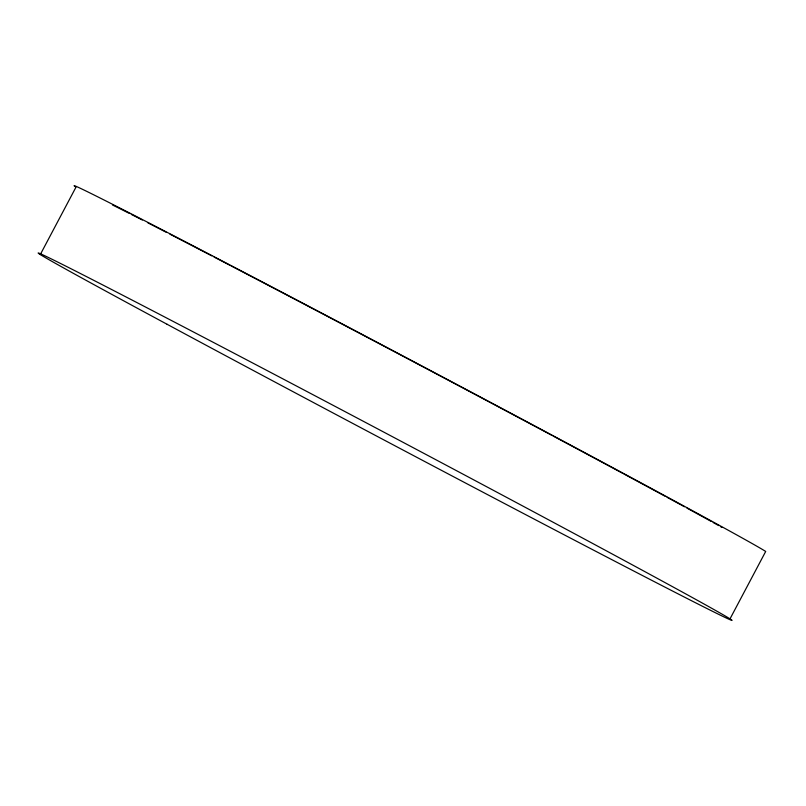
<?xml version="1.0" encoding="UTF-8"?>
<svg xmlns="http://www.w3.org/2000/svg" width="806" height="806" viewBox="0 0 806 806"><rect width="100%" height="100%" fill="white"/><g stroke="black" fill="none" stroke-linecap="round" stroke-linejoin="round"><path stroke-width="1.21" d="M40.3 254.545L75.996 187.123A392.381 3.425 27.9 0 1 384.391 346.137A392.381 3.425 27.9 0 1 765.7 551.455L730.004 618.877M112.508 204.986A365.128 3.184 27.9 0 1 129.474 213.479M131.307 214.406A365.128 3.184 27.9 0 1 142.34 220.018M147.851 222.829A365.128 3.184 27.9 0 1 166.046 232.178M169.945 234.183A365.128 3.184 27.9 0 1 211.776 255.855M214.134 257.074A365.128 3.184 27.9 0 1 229.791 265.234M231.02 265.869A365.128 3.184 27.9 0 1 551.919 435.381M553.087 436.016A365.128 3.184 27.9 0 1 622.766 473.374M623.773 473.918A365.128 3.184 27.9 0 1 665 496.194M667.086 497.322A365.128 3.184 27.9 0 1 680.869 504.808M681.795 505.322A365.128 3.184 27.9 0 1 684.435 506.752M687.024 508.163A365.128 3.184 27.9 0 1 711.164 521.411M713.129 522.5A365.128 3.184 27.9 0 1 718.67 525.572M720.383 526.53A365.128 3.184 27.9 0 1 722.035 527.446M167.084 324.274A392.381 3.425 27.9 0 0 727.687 618.665A392.381 3.425 27.9 0 0 260.681 367.193A392.381 3.425 27.9 0 0 167.084 324.274"/></g></svg>
